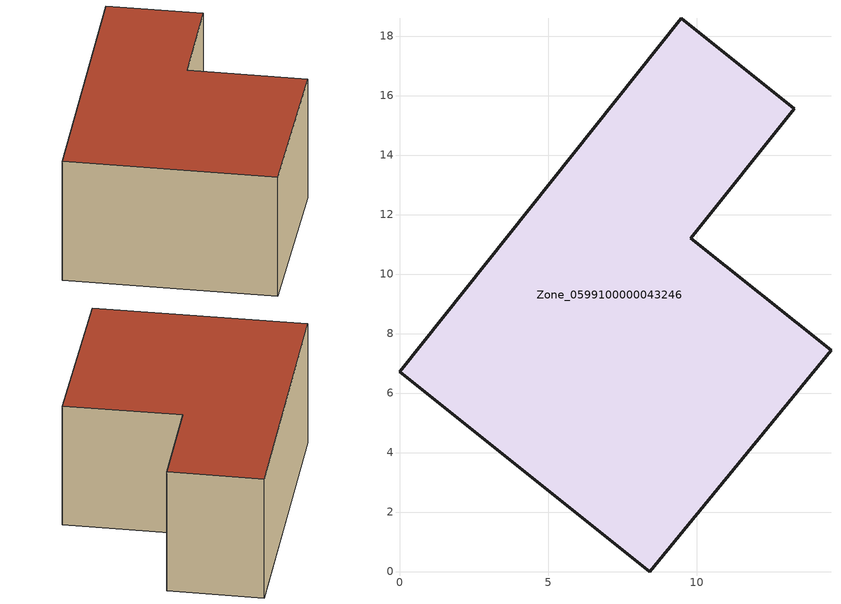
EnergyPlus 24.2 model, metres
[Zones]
Zone_0599100000043246
 floor ground (C_G): 0,6.71 9.47,18.59 13.27,15.56 9.79,11.2 14.51,7.44 8.42,0 z1.17
 wall outside (C_F): 9.79,11.2 13.27,15.56 9.47,18.59 0,6.71 8.42,0 14.51,7.44 9.79,11.2 z1.17:8.02
 roof outside (C_R): 8.42,0 14.51,7.44 9.79,11.2 13.27,15.56 9.47,18.59 0,6.71 z8.02
[BUILDING]
Pand.0599100000043246: North Axis=0; Terrain=City; Loads Convergence Tolerance Value=0.04; Temperature Convergence Tolerance Value=0.4; Solar Distribution=FullExterior; Maximum Number of Warmup Days=25; Minimum Number of Warmup Days=1
[Site:Location]
Rotterdam.The.Hague.AP_ZH_NLD Design_Conditions: Latitude=51.96; Longitude=4.45; Time Zone=1; Elevation=-4.5
[SITE:GROUNDTEMPERATURE:BUILDINGSURFACE]
18, 18, 18, 18, 18, 18, 18, 18, 18, 18, 18, 18
[MATERIAL] Thermal Absorptance=0.9; Solar Absorptance=0.7; Visible Absorptance=0.7
Name | Roughness | Thickness | Conductivity | Density | Specific Heat
G.D.1965 | MediumSmooth | 0.15 | 1 | 540 | 1210
F.D.1965 | Rough | 0.3 | 0.857143 | 1920 | 840
R.D.1965 | MediumRough | 0.2 | 0.08 | 1500 | 1000
[CONSTRUCTION]
C_G: G.D.1965
C_F: F.D.1965
C_R: R.D.1965
[ZONE]
Zone_0599100000043246: Type=1; Multiplier=1; Ceiling Height=Autocalculate; Volume=Autocalculate; Floor Area=autocalculate; Part of Total Floor Area=Yes
[ZONEINFILTRATION:DESIGNFLOWRATE]
Infil_Zone_0599100000043246: Zone or ZoneList or Space or SpaceList=Zone_0599100000043246; Schedule=AlwaysOn; Design Flow Rate Calculation Method=Flow/Area; Flow Rate per Floor Area=0.0042; Constant Term Coefficient=1; Temperature Term Coefficient=0; Velocity Term Coefficient=0; Velocity Squared Term Coefficient=0
[HVACTEMPLATE:ZONE:IDEALLOADSAIRSYSTEM]
Zone_0599100000043246: Maximum Heating Supply Air Temperature=50; Minimum Cooling Supply Air Temperature=13; Maximum Heating Supply Air Humidity Ratio=0.0156; Minimum Cooling Supply Air Humidity Ratio=0.0077; Heating Limit=NoLimit; Cooling Limit=NoLimit; Dehumidification Control Type=ConstantSensibleHeatRatio; Cooling Sensible Heat Ratio=0.7; Dehumidification Setpoint=60; Humidification Control Type=None; Humidification Setpoint=30; Outdoor Air Method=None; Outdoor Air Flow Rate per Person=0.00944; Outdoor Air Flow Rate per Zone Floor Area=0; Outdoor Air Flow Rate per Zone=0; Demand Controlled Ventilation Type=None; Outdoor Air Economizer Type=NoEconomizer; Heat Recovery Type=None; Sensible Heat Recovery Effectiveness=0.7; Latent Heat Recovery Effectiveness=0.65
[ZONECONTROL:THERMOSTAT]
ThermostatControl_Zone_0599100000043246: Zone or ZoneList=Zone_0599100000043246; Control Type Schedule=DualSetpointControlType; Control 1=Thermostat_Zone_0599100000043246; Temperature Difference Between Cutout And Setpoint=0
[THERMOSTATSETPOINT:DUALSETPOINT]
Thermostat_Zone_0599100000043246: Heating Setpoint Temperature Schedule=HeatingSetpoint_Zone_0599100000043246; Cooling Setpoint Temperature Schedule=CoolingSetpoint_Zone_0599100000043246
[SCHEDULE:COMPACT]
HeatingSetpoint_Zone_0599100000043246: Through: 12/31, For: AllDays, Until: 24:00, 21
CoolingSetpoint_Zone_0599100000043246: Through: 12/31, For: AllDays, Until: 24:00, 24
DualSetpointControlType: Through: 12/31, For: AllDays, Until: 24:00, 4
AlwaysOn: Through: 12/31, For: AllDays, Until: 24:00, 1
